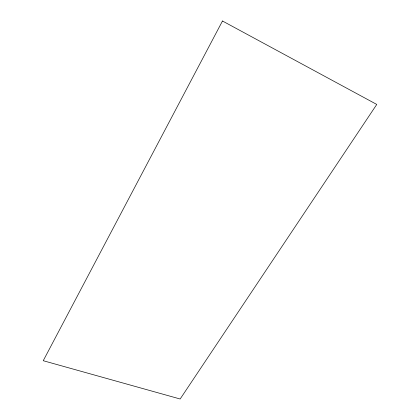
<?xml version="1.0" encoding="UTF-8"?>
<svg xmlns="http://www.w3.org/2000/svg" width="420" height="420" viewBox="0 0 420 420"><rect width="100%" height="100%" fill="white"/><g stroke="black" fill="none" stroke-linecap="round" stroke-linejoin="round"><path stroke-width="0.63" d="M222.479 21L43.239 360.712L180.154 399L376.761 104.438L222.479 21"/></g></svg>
